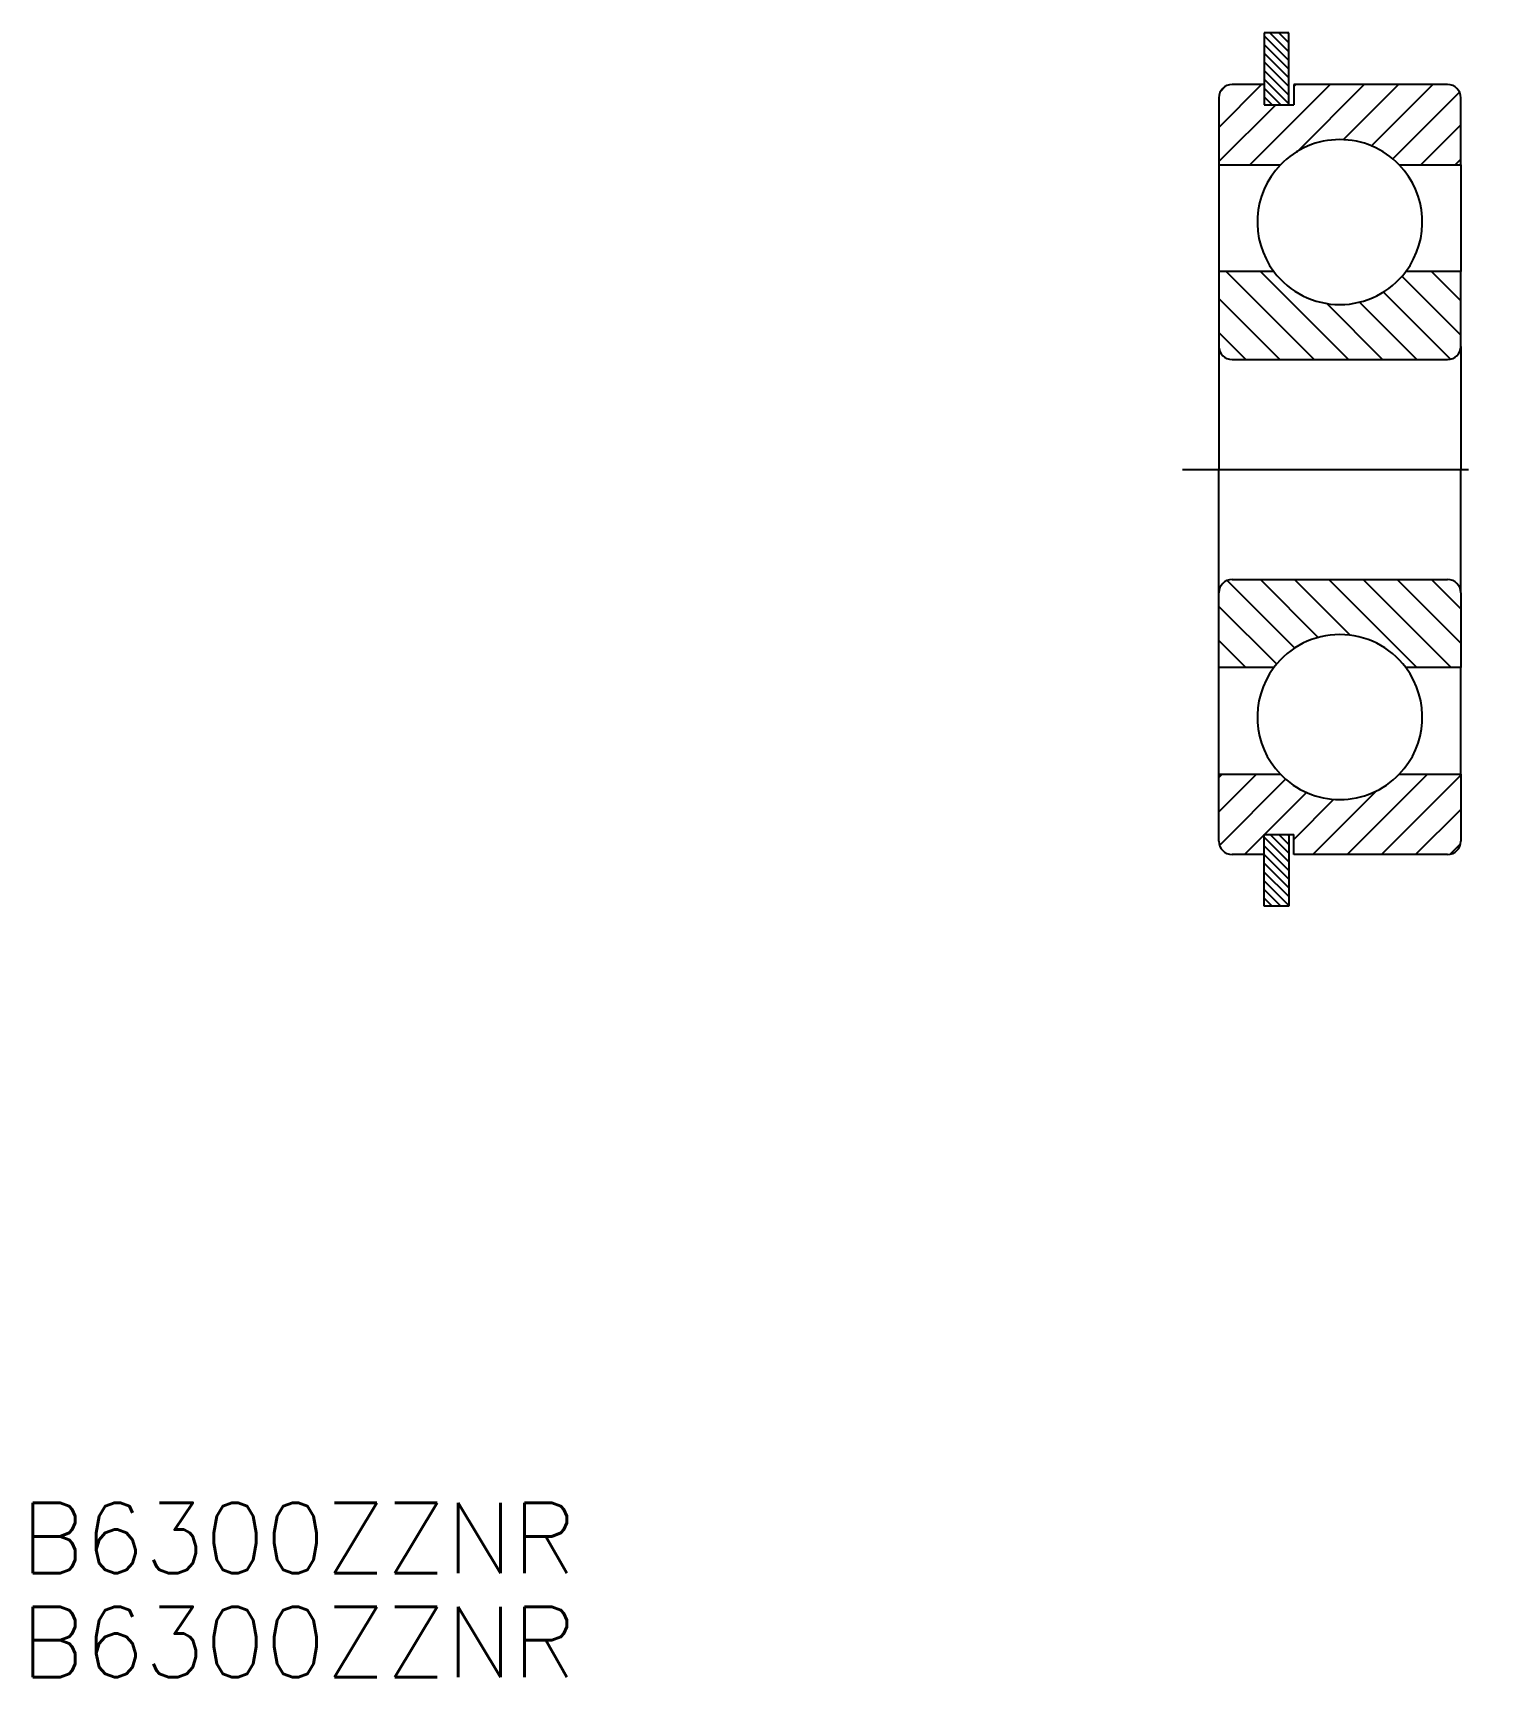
# Model space of a CAD drawing. Extents: x 93.6 to 160.2, y 170.5 to 245.2.
import ezdxf

# ---------------------------------------------------------------- set-up
doc = ezdxf.new("R2010")
doc.units = 0
doc.linetypes.add('CENTER', pattern=[17.5, 13, -1.5, 1.5, -1.5])
doc.linetypes.add('CNS_SOLID', pattern=[0])
doc.layers.get('0').update_dxf_attribs({"linetype": 'CONTINUOUS'})
doc.layers.add('CENTER', color=1, linetype='CENTER')
doc.layers.add('VIS', color=7, linetype='CNS_SOLID')
doc.styles.get("Standard").update_dxf_attribs({"font": 'txt.shx', "bigfont": '@extfont2.shx'})

msp = doc.modelspace()

# ---------------------------------------------------------------- linework, layer by layer
at = {"color": 7, "linetype": 'CONTINUOUS'}
for p, q in [((150.688, 245.237), (149.568, 245.237)), ((149.568, 245.237), (149.568, 242.887)), ((150.688, 241.972), (150.688, 245.237)), ((147.508, 242.287), (147.508, 239.237)), ((149.568, 242.887), (148.108, 242.887)), ((149.568, 242.887), (149.568, 241.972)), ((157.908, 242.887), (150.918, 242.887)), ((150.918, 242.887), (150.918, 241.972)), ((158.508, 239.237), (158.508, 242.287)), ((149.568, 241.972), (150.688, 241.972)), ((150.688, 241.972), (150.918, 241.972)), ((147.508, 239.237), (150.306, 239.237)), ((147.508, 239.237), (147.508, 234.387)), ((155.71, 239.237), (158.508, 239.237)), ((158.508, 239.237), (158.508, 234.387)), ((147.508, 234.387), (147.508, 230.987)), ((150.008, 234.387), (147.508, 234.387)), ((158.508, 234.387), (156.008, 234.387)), ((158.508, 230.987), (158.508, 234.387)), ((147.508, 230.987), (147.508, 225.387)), ((158.508, 230.987), (158.508, 225.387)), ((148.108, 230.387), (157.908, 230.387)), ((147.508, 219.787), (147.508, 225.387)), ((158.508, 219.787), (158.508, 225.387)), ((147.508, 216.387), (147.508, 219.787)), ((148.108, 220.387), (157.908, 220.387)), ((158.508, 219.787), (158.508, 216.387)), ((150.008, 216.387), (147.508, 216.387)), ((147.508, 211.537), (147.508, 216.387)), ((158.508, 216.387), (156.008, 216.387)), ((158.508, 211.537), (158.508, 216.387)), ((147.508, 208.487), (147.508, 211.537)), ((147.508, 211.537), (150.306, 211.537)), ((155.71, 211.537), (158.508, 211.537)), ((158.508, 211.537), (158.508, 208.487)), ((149.568, 208.802), (150.688, 208.802)), ((149.568, 207.887), (149.568, 208.802)), ((150.688, 208.802), (150.918, 208.802)), ((150.688, 208.802), (150.688, 205.537)), ((150.918, 207.887), (150.918, 208.802)), ((149.568, 207.887), (148.108, 207.887)), ((149.568, 205.537), (149.568, 207.887)), ((157.908, 207.887), (150.918, 207.887)), ((150.688, 205.537), (149.568, 205.537))]:
    msp.add_line(p, q, dxfattribs=at)
for centre, radius, start, end in [((148.108, 242.287), 0.6, 90, 180), ((157.908, 242.287), 0.6, 0, 90), ((153.008, 236.637), 3.75, 43.89455, 136.10545), ((153.008, 236.637), 3.75, 136.10545, 216.8699), ((153.008, 236.637), 3.75, 323.1301, 43.89455), ((153.008, 236.637), 3.75, 216.8699, 323.1301), ((148.108, 230.987), 0.6, 180, 270), ((157.908, 230.987), 0.6, 270, 0), ((148.108, 219.787), 0.6, 90, 180), ((157.908, 219.787), 0.6, 0, 90), ((153.008, 214.137), 3.75, 36.8699, 143.1301), ((153.008, 214.137), 3.75, 143.1301, 223.89455), ((153.008, 214.137), 3.75, 316.10545, 36.8699), ((153.008, 214.137), 3.75, 223.89455, 316.10545), ((148.108, 208.487), 0.6, 180, 270), ((157.908, 208.487), 0.6, 270, 0)]:
    msp.add_arc(centre, radius, start, end, dxfattribs=at)
at = {"layer": 'CENTER', "color": 1, "linetype": 'CENTER'}
msp.add_line((145.858, 225.387), (160.158, 225.387), dxfattribs=at)
at = {"layer": 'VIS', "color": 3, "linetype": 'CONTINUOUS'}
for p, q in [((150.688, 244.382), (149.833, 245.237)), ((150.688, 244.778), (150.229, 245.237)), ((150.688, 245.174), (150.625, 245.237)), ((150.688, 243.986), (149.568, 245.106)), ((150.688, 243.59), (149.568, 244.71)), ((150.688, 243.194), (149.568, 244.314)), ((150.688, 242.798), (149.568, 243.918)), ((150.688, 242.402), (149.568, 243.522)), ((150.688, 242.006), (149.568, 243.126)), ((147.508, 240.943), (149.452, 242.887)), ((147.586, 242.577), (147.818, 242.809)), ((148.913, 239.237), (152.563, 242.887)), ((150.326, 241.972), (149.568, 242.73)), ((149.93, 241.972), (149.568, 242.334)), ((150.918, 242.798), (151.007, 242.887)), ((151.049, 239.818), (154.118, 242.887)), ((153.159, 240.372), (155.674, 242.887)), ((154.434, 240.091), (157.23, 242.887)), ((155.403, 239.504), (158.446, 242.548)), ((147.508, 239.388), (150.092, 241.972)), ((156.691, 239.237), (158.508, 241.054)), ((158.247, 239.237), (158.508, 239.498)), ((151.842, 230.387), (147.842, 234.387)), ((151.842, 230.387), (147.842, 234.387)), ((153.397, 230.387), (149.397, 234.387)), ((153.397, 230.387), (149.397, 234.387)), ((158.508, 231.499), (155.823, 234.184)), ((158.508, 231.499), (155.823, 234.184)), ((158.508, 233.055), (157.175, 234.387)), ((158.508, 233.055), (157.175, 234.387)), ((158.046, 230.405), (154.994, 233.457)), ((158.046, 230.405), (154.994, 233.457)), ((150.286, 230.387), (147.508, 233.165)), ((150.286, 230.387), (147.508, 233.165)), ((154.953, 230.387), (152.396, 232.944)), ((154.953, 230.387), (152.396, 232.944)), ((156.509, 230.387), (153.89, 233.006)), ((156.509, 230.387), (153.89, 233.006)), ((148.73, 230.387), (147.508, 231.61)), ((148.73, 230.387), (147.508, 231.61)), ((150.959, 217.269), (147.885, 220.343)), ((152.04, 217.744), (149.397, 220.387)), ((153.498, 217.842), (150.952, 220.387)), ((156.508, 216.387), (152.508, 220.387)), ((158.063, 216.387), (154.063, 220.387)), ((158.508, 217.498), (155.619, 220.387)), ((158.508, 219.054), (157.175, 220.387)), ((150.14, 216.533), (147.508, 219.165)), ((148.73, 216.387), (147.508, 217.609)), ((147.508, 209.831), (149.214, 211.537)), ((147.508, 211.386), (147.659, 211.537)), ((153.342, 207.887), (156.992, 211.537)), ((147.537, 208.304), (150.543, 211.311)), ((151.787, 207.887), (154.68, 210.781)), ((154.898, 207.887), (158.508, 211.497)), ((149.59, 208.802), (151.494, 210.706)), ((150.918, 208.574), (152.741, 210.397)), ((156.454, 207.887), (158.508, 209.941)), ((148.675, 207.887), (149.568, 208.78)), ((150.688, 207.556), (149.568, 208.676)), ((150.688, 207.952), (149.838, 208.802)), ((150.688, 208.348), (150.234, 208.802)), ((150.688, 208.744), (150.63, 208.802)), ((150.688, 207.16), (149.568, 208.28)), ((150.688, 206.764), (149.568, 207.884)), ((158.02, 207.898), (158.497, 208.375)), ((150.688, 206.368), (149.568, 207.488)), ((150.688, 205.972), (149.568, 207.092)), ((150.688, 205.576), (149.568, 206.696)), ((150.331, 205.537), (149.568, 206.3)), ((149.935, 205.537), (149.568, 205.904))]:
    msp.add_line(p, q, dxfattribs=at)

# ---------------------------------------------------------------- texts
at = {"color": 7, "linetype": 'CONTINUOUS'}
for p in [(93.047, 175.217), (93.047, 170.494)]:
    msp.add_text('B6300ZZNR', height=3.2, dxfattribs=at).set_placement(p)

doc.saveas('drawing.dxf')
